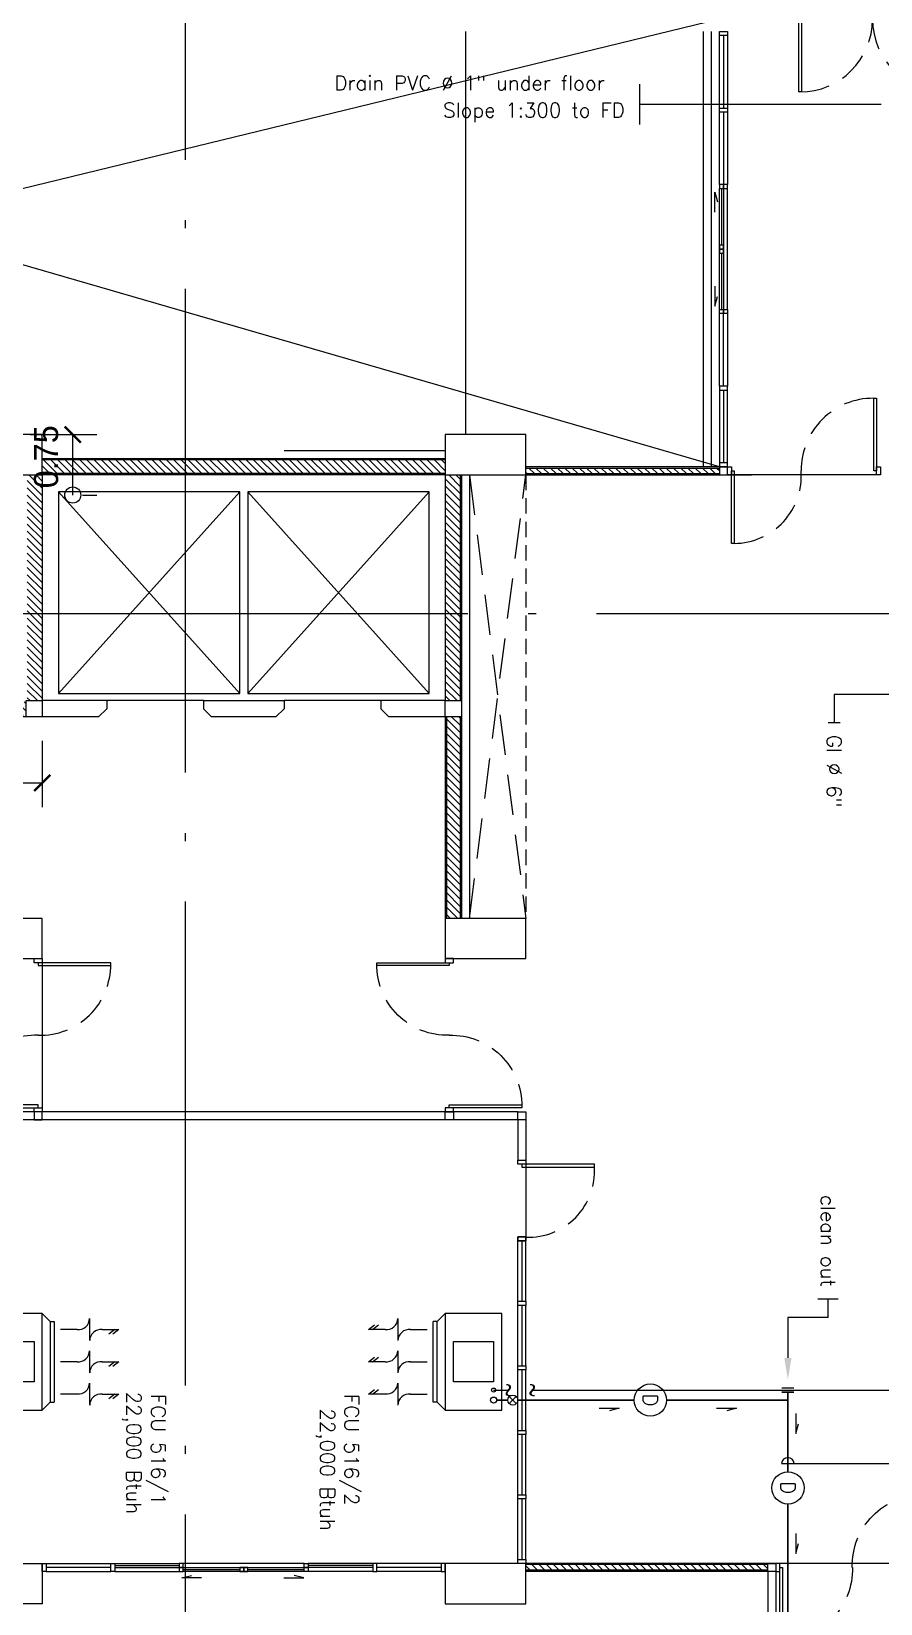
# Model space of a CAD drawing. Header units: millimetres. Extents: x -398 to 816, y -1 to 208.
# Drawn here: x 525.54 to 536.08, y 160.34 to 179.83 of the extents above; entities that cross this region are included whole.
import ezdxf
from ezdxf.enums import TextEntityAlignment as Align

# ---------------------------------------------------------------- set-up
doc = ezdxf.new("R2010")
doc.units = ezdxf.units.MM
for name, pattern in [('ACAD_ISO04W100', [30, 24, -3, 0, -3]), ('DASHED', [0.75, 0.5, -0.25]), ('HIDDEN', [9.525, 6.35, -3.175])]:
    doc.linetypes.add(name, pattern=pattern)
for name, color, linetype in [('AA_Column', 5, 'Continuous'), ('AA_Dim', 6, 'Continuous'), ('AA_Dim2', 6, 'Continuous'), ('AA_Door', 3, 'Continuous'), ('AA_Floor', 31, 'Continuous'), ('AA_Hatch', 8, 'Continuous'), ('AA_Wall', 1, 'Continuous'), ('AA_Window', 4, 'Continuous'), ('AC DRAIN', 240, 'Continuous'), ('AC EXF', 171, 'Continuous'), ('AC FCU', 221, 'Continuous'), ('AC LINE', 171, 'Continuous')]:
    doc.layers.add(name, color=color, linetype=linetype)
doc.styles.add('Romand', font='romand.shx')
doc.styles.add('Romans', font='romans.shx')
doc.styles.get("Standard").update_dxf_attribs({"font": 'vit-s.shx'})
doc.dimstyles.new('overall', dxfattribs={"dimtxt": 0.25, "dimasz": 0.15, "dimexe": 0.3, "dimexo": 0.3, "dimgap": 0.18, "dimtad": 1, "dimzin": 0, "dimdsep": 46, "dimtxsty": 'Standard', "dimblk": 'ORIGIN', "dimcen": 0.015, "dimclrd": 256, "dimclre": 256, "dimclrt": 2, "dimadec": 0, "dimazin": 0, "dimtfac": 1, "dimtofl": 0, "dimtmove": 0, "dimatfit": 3, "dimldrblk": 'OPEN90', "dimfxl": 0, "dimtolj": 1, "dimtzin": 0, "dimarcsym": 0})
pattern_1 = [(315, (23.87015, 1262.65468), (0.0449012806, 0.0449012806), [])]

# ---------------------------------------------------------------- blocks, each defined once
blk = doc.blocks.new('door_180s')
at = {"layer": 'AA_Door', "color": 9}
for points in [[(-0.1, 1.9), (0, 1.9), (0, 1.85), (-0.1, 1.85)], [(-0.05, 1.815), (0.85, 1.815), (0.85, 1.85), (-0.05, 1.85)], [(-0.05, 0.085), (-0.95, 0.085), (-0.95, 0.05), (-0.05, 0.05)], [(-0.1, 0.05), (0, 0.05), (0, 0), (-0.1, 0)]]:
    blk.add_lwpolyline(points, close=True, dxfattribs=at)
at = {"layer": 'AA_Door', "color": 9, "linetype": 'DASHED', "ltscale": 0.75}
for centre, start, end in [((-0.027, 1.826), 268.4655, 0.5022), ((-0.073, 0.074), 88.4655, 180.5022)]:
    blk.add_arc(centre, 0.877, start, end, dxfattribs=at)
blk = doc.blocks.new('c')
at = {"layer": 'AA_Column', "color": 9}
blk.add_lwpolyline([(0.25, -0.5), (0.25, -0.5), (0.25, 0.5), (-0.25, 0.5), (-0.25, -0.5), (-0.25, -0.5), (-0.25, -0.5), (0.25, -0.5)], close=True, dxfattribs=at)
blk = doc.blocks.new('_Origin')
at = {"layer": 'AA_Dim2', "color": 0, "lineweight": -2}
blk.add_line((0, 0), (-1, 0), dxfattribs=at)
blk.add_circle((0, 0), 0.5, dxfattribs=at)
blk = doc.blocks.new('_ArchTick')
at = {"color": 0, "linetype": 'ByBlock', "const_width": 0.15}
blk.add_lwpolyline([(-0.5, -0.5), (0.5, 0.5)], dxfattribs=at)
blk = doc.blocks.new('*D99')
at = {"layer": 'AA_Dim', "lineweight": -2}
for p, q in [((519.176, 171.035), (519.176, 170.215)), ((525.676, 171.035), (525.676, 170.215)), ((519.376, 170.515), (525.676, 170.515))]:
    blk.add_line(p, q, dxfattribs=at)
at = {"layer": 'Defpoints', "color": 0}
for p in [(519.176, 171.335), (525.676, 171.335), (525.676, 170.515)]:
    blk.add_point(p, dxfattribs=at)
at = {"layer": 'AA_Dim', "lineweight": -2, "xscale": 0.2, "yscale": 0.2, "zscale": 0.2, "rotation": 180}
blk.add_blockref('_Origin', (519.176, 170.515), dxfattribs=at)
at = {"layer": 'AA_Dim', "lineweight": -2, "xscale": 0.2, "yscale": 0.2, "zscale": 0.2}
blk.add_blockref('_ArchTick', (525.676, 170.515), dxfattribs=at)
at = {"layer": 'AA_Dim', "color": 2, "insert": (522.526, 170.845), "char_height": 0.3, "attachment_point": 5}
blk.add_mtext('\\A1;6.50', dxfattribs=at)
blk = doc.blocks.new('_Open90')
at = {"layer": 'AA_Dim2', "color": 0, "lineweight": -2}
for p, q in [((0, 0), (-1, 0)), ((-0.5, 0.5), (0, 0)), ((0, 0), (-0.5, -0.5))]:
    blk.add_line(p, q, dxfattribs=at)
blk = doc.blocks.new('*D96')
at = {"layer": 'AA_Dim', "lineweight": -2}
for p, q in [((525.526, 174.835), (526.355, 174.835)), ((526.055, 174.285), (526.055, 174.835)), ((526.176, 174.085), (526.355, 174.085))]:
    blk.add_line(p, q, dxfattribs=at)
at = {"layer": 'Defpoints', "color": 0}
for p in [(525.226, 174.835), (526.055, 174.835), (525.876, 174.085)]:
    blk.add_point(p, dxfattribs=at)
at = {"layer": 'AA_Dim', "lineweight": -2, "xscale": 0.2, "yscale": 0.2, "zscale": 0.2}
for name, p, rotation in [('_ArchTick', (526.055, 174.835), 90), ('_Origin', (526.055, 174.085), 270)]:
    blk.add_blockref(name, p, dxfattribs=dict(at, rotation=rotation))
at = {"layer": 'AA_Dim', "color": 2, "insert": (525.725, 174.56), "char_height": 0.3, "attachment_point": 5, "rotation": 90}
blk.add_mtext('\\A1;0.75', dxfattribs=at)
blk = doc.blocks.new('AC')
at = {"layer": 'AC FCU', "color": 8}
for p, q in [((-0.4, 1.651), (-0.342, 1.578)), ((-0.4, 1.444), (-0.4, 1.651)), ((-0.4, 1.601), (-0.342, 1.528)), ((0, 1.444), (0, 1.651)), ((0, 1.651), (0.058, 1.578)), ((0, 1.601), (0.058, 1.528)), ((0.4, 1.651), (0.458, 1.578)), ((0.4, 1.444), (0.4, 1.651)), ((0.4, 1.601), (0.458, 1.528)), ((-0.264, 1.289), (-0.536, 1.289)), ((0.136, 1.289), (-0.136, 1.289)), ((0.536, 1.289), (0.264, 1.289)), ((-0.4, 1.134), (-0.4, 0.926)), ((0, 1.134), (0, 0.926)), ((0.4, 1.134), (0.4, 0.926))]:
    blk.add_line(p, q, dxfattribs=at)
at = {"layer": 'AC FCU'}
for p, q in [((-0.5, 0.8), (-0.6, 0.7)), ((-0.5, 0.8), (-0.5, 0.85)), ((-0.5, 0.85), (0.5, 0.85)), ((-0.5, 0.8), (0.5, 0.8)), ((0.5, 0.8), (0.5, 0.85)), ((0.5, 0.8), (0.6, 0.7))]:
    blk.add_line(p, q, dxfattribs=at)
blk.add_lwpolyline([(-0.6, 0), (0.6, 0), (0.6, 0.7), (-0.6, 0.7)], close=True, dxfattribs=at)
at = {"layer": 'AC FCU', "color": 8}
blk.add_lwpolyline([(-0.25, 0.1), (-0.25, 0.6), (0.25, 0.6), (0.25, 0.1)], close=True, dxfattribs=at)
at = {"layer": 'AC FCU'}
blk.add_circle((-0.35, 0.1), 0.025, dxfattribs=at)
at = {"layer": 'AC FCU', "color": 8}
for centre, start, end in [((-0.26, 1.429), 173.9498, 268.5513), ((0.14, 1.429), 173.9498, 268.5513), ((0.54, 1.429), 173.9498, 268.5513), ((-0.54, 1.148), 353.9498, 88.5513), ((-0.14, 1.148), 353.9498, 88.5513), ((0.26, 1.148), 353.9498, 88.5513)]:
    blk.add_arc(centre, 0.14, start, end, dxfattribs=at)
blk = doc.blocks.new('DOWN')
at = {"layer": 'AC DRAIN'}
for p, q in [((-0.044, -0.044), (0.044, 0.044)), ((0.044, -0.044), (-0.044, 0.044))]:
    blk.add_line(p, q, dxfattribs=at)
blk.add_circle((0, 0), 0.0625, dxfattribs=at)
blk = doc.blocks.new('POINT_Drain')
at = {"layer": 'Defpoints'}
blk.add_circle((0, 0), 0.2, dxfattribs=at)
at = {"layer": 'AC DRAIN', "insert": (0, 0), "char_height": 0.18, "width": 0.25231, "attachment_point": 5, "style": 'Romans'}
blk.add_mtext('D', dxfattribs=at)

msp = doc.modelspace()

# ---------------------------------------------------------------- hatches: boundary and pattern name
at = {"layer": 'AA_Hatch'}
h = msp.add_hatch(dxfattribs=at)
h.set_pattern_fill('ANSI31', color=9, scale=0.02, angle=270, style=0)
h.set_pattern_definition([(315, (23.87015, 884.414), (0.0449012806, 0.0449012806), [])])
h.paths.add_polyline_path([(530.676, 174.35), (530.676, 174.52), (527.45, 174.52), (527.45, 174.35)])
h.paths.add_polyline_path([(527.45, 174.35), (527.45, 174.52), (525.676, 174.52), (525.676, 174.35)])
h = msp.add_hatch(dxfattribs=at)
h.set_pattern_fill('ANSI31', color=256, scale=0.02, angle=270, style=0)
h.set_pattern_definition(pattern_1)
h.paths.add_polyline_path([(525.676, 172.613), (525.676, 174.335), (525.491, 174.335), (525.491, 172.613)])
h.paths.add_polyline_path([(525.676, 171.535), (525.676, 172.613), (525.491, 172.613), (525.491, 171.535)])
h.paths.add_polyline_path([(525.476, 171.35), (525.476, 171.52), (525.176, 171.52), (525.176, 171.35)])
h.paths.add_polyline_path([(525.176, 171.35), (525.176, 171.52), (520.676, 171.52), (520.676, 171.35)])
h = msp.add_hatch(dxfattribs=at)
h.set_pattern_fill('ANSI31', color=256, scale=0.02, angle=270, style=0)
h.set_pattern_definition(pattern_1)
h.paths.add_polyline_path([(530.861, 171.535), (530.861, 174.335), (530.676, 174.335), (530.676, 171.535)])
h.paths.add_polyline_path([(530.861, 168.835), (530.861, 171.335), (530.691, 171.335), (530.691, 168.835)])
h = msp.add_hatch(dxfattribs=at)
h.set_pattern_fill('ANSI31', color=9, scale=0.02, angle=270, style=0)
h.set_pattern_definition(pattern_1)
h.paths.add_polyline_path([(534.076, 174.35), (534.076, 174.42), (531.676, 174.42), (531.676, 174.35)])
h = msp.add_hatch(dxfattribs=at)
h.set_pattern_fill('ANSI31', color=256, scale=0.02, angle=270, style=0)
h.set_pattern_definition(pattern_1)
h.paths.add_polyline_path([(534.676, 160.75), (534.676, 160.82), (531.676, 160.82), (531.676, 160.75)])

# ---------------------------------------------------------------- linework, layer by layer
at = {"layer": 'AA_Column', "color": 9}
for points in [[(524.676, 174.835), (524.676, 174.335), (525.676, 174.335), (525.676, 174.835)], [(530.676, 174.835), (530.676, 174.335), (531.676, 174.335), (531.676, 174.835)]]:
    msp.add_lwpolyline(points, close=True, dxfattribs=at)
at = {"layer": 'AA_Column'}
for points in [[(524.676, 168.835), (524.676, 168.335), (525.676, 168.335), (525.676, 168.835)], [(530.676, 168.835), (530.676, 168.335), (531.676, 168.335), (531.676, 168.835)]]:
    msp.add_lwpolyline(points, close=True, dxfattribs=at)
at = {"layer": 'AA_Door', "color": 9}
for points in [[(535.096, 179.985), (535.096, 179.085), (535.061, 179.085), (535.061, 179.985)], [(535.991, 174.385), (535.991, 175.285), (536.026, 175.285), (536.026, 174.385)], [(534.176, 174.335), (534.176, 174.435), (534.226, 174.435), (534.226, 174.335)], [(534.261, 174.385), (534.261, 173.485), (534.226, 173.485), (534.226, 174.385)], [(536.076, 174.435), (536.076, 174.335), (536.026, 174.335), (536.026, 174.435)]]:
    msp.add_lwpolyline(points, close=True, dxfattribs=at)
at = {"layer": 'AA_Door', "color": 2}
for points in [[(531.576, 165.835), (531.676, 165.835), (531.676, 165.8), (531.676, 165.785), (531.676, 165.785), (531.576, 165.785), (531.576, 165.835)], [(531.576, 164.835), (531.676, 164.835), (531.676, 164.87), (531.676, 164.885), (531.676, 164.885), (531.576, 164.885), (531.576, 164.835)]]:
    msp.add_lwpolyline(points, dxfattribs=at)
at = {"layer": 'AA_Door'}
msp.add_lwpolyline([(531.626, 165.75), (532.526, 165.75), (532.526, 165.785), (531.626, 165.785)], close=True, dxfattribs=at)
at = {"layer": 'AA_Door', "color": 9, "linetype": 'DASHED', "ltscale": 0.75}
for centre, radius, start, end in [((535.074, 179.986), 0.902, 270.1085, 359.8915), ((536.878, 179.986), 0.902, 180.1085, 269.8915), ((535.984, 174.392), 0.893, 89.5515, 180.4485), ((534.256, 174.322), 0.837, 270.329, 4.3051)]:
    msp.add_arc(centre, radius, start, end, dxfattribs=at)
at = {"layer": 'AA_Door', "color": 8, "linetype": 'DASHED', "ltscale": 0.75}
msp.add_arc((531.707, 165.701), 0.821, 267.8411, 3.387, dxfattribs=at)
at = {"layer": 'AA_Floor', "color": 9}
for p, q in [((534.076, 174.435), (514.926, 179.985)), ((534.076, 179.985), (514.926, 175.335)), ((530.926, 179.835), (530.926, 174.835)), ((536.076, 174.335), (534.176, 174.335))]:
    msp.add_line(p, q, dxfattribs=at)
at = {"layer": 'AA_Floor'}
for p, q in [((528.126, 171.625), (525.876, 174.125)), ((528.126, 174.125), (525.876, 171.625)), ((530.476, 171.625), (528.226, 174.125)), ((530.476, 174.125), (528.226, 171.625)), ((527.676, 171.535), (526.476, 171.535)), ((529.876, 171.535), (528.676, 171.535)), ((525.676, 168.335), (525.676, 166.435)), ((531.676, 165.785), (531.676, 164.885)), ((536.676, 160.835), (534.776, 160.835))]:
    msp.add_line(p, q, dxfattribs=at)
at = {"layer": 'AA_Wall', "color": 9}
for p, q in [((533.876, 179.835), (533.876, 174.435)), ((533.976, 179.835), (533.976, 174.435)), ((530.676, 174.535), (525.676, 174.535)), ((530.676, 174.52), (525.676, 174.52)), ((530.676, 174.635), (528.676, 174.635)), ((530.676, 174.635), (528.676, 174.635)), ((530.676, 174.35), (525.676, 174.35)), ((530.676, 174.335), (525.676, 174.335)), ((534.076, 174.435), (531.676, 174.435)), ((531.676, 174.42), (534.076, 174.42)), ((531.676, 174.35), (534.076, 174.35)), ((531.676, 174.335), (534.176, 174.335)), ((534.076, 174.435), (534.176, 174.435)), ((534.176, 174.335), (534.476, 174.335)), ((528.126, 174.125), (525.876, 174.125)), ((530.476, 174.125), (528.226, 174.125))]:
    msp.add_line(p, q, dxfattribs=at)
at = {"layer": 'AA_Wall'}
for p, q in [((525.676, 174.335), (525.676, 171.335)), ((530.676, 174.335), (530.676, 171.535)), ((530.876, 174.335), (530.876, 168.835)), ((526.476, 171.535), (525.676, 171.535)), ((526.476, 171.435), (526.376, 171.335)), ((526.476, 171.535), (526.476, 171.435)), ((527.676, 171.535), (527.676, 171.435)), ((527.676, 171.535), (528.676, 171.535)), ((527.676, 171.435), (527.776, 171.335)), ((528.676, 171.435), (528.576, 171.335)), ((528.676, 171.535), (528.676, 171.435)), ((529.876, 171.535), (529.876, 171.435)), ((530.676, 171.535), (529.876, 171.535)), ((529.876, 171.435), (529.976, 171.335)), ((526.376, 171.335), (520.641, 171.335)), ((528.576, 171.335), (527.776, 171.335)), ((530.676, 171.335), (529.976, 171.335)), ((530.676, 171.335), (530.676, 168.835)), ((531.576, 166.435), (524.776, 166.435)), ((531.576, 166.335), (524.776, 166.335)), ((531.576, 166.335), (531.576, 165.835)), ((531.676, 166.335), (531.676, 165.835)), ((534.776, 160.835), (531.676, 160.835)), ((534.776, 160.735), (531.676, 160.735)), ((534.676, 160.735), (534.676, 157.7)), ((534.776, 160.735), (534.776, 157.685))]:
    msp.add_line(p, q, dxfattribs=at)
at = {"layer": 'AA_Wall', "color": 8}
for p, q in [((530.861, 174.335), (530.861, 171.535)), ((530.976, 174.335), (530.976, 168.835)), ((530.691, 171.335), (530.691, 168.835)), ((530.861, 171.335), (530.861, 168.835)), ((534.676, 160.82), (531.676, 160.82)), ((534.676, 160.75), (531.676, 160.75))]:
    msp.add_line(p, q, dxfattribs=at)
at = {"layer": 'AA_Wall', "color": 8, "linetype": 'DASHED'}
for p, q in [((530.976, 174.335), (531.676, 168.835)), ((530.976, 168.835), (531.676, 174.335))]:
    msp.add_line(p, q, dxfattribs=at)
at = {"layer": 'AA_Wall', "linetype": 'HIDDEN', "ltscale": 0.03}
msp.add_line((531.676, 174.335), (531.676, 168.835), dxfattribs=at)
at = {"layer": 'AA_Wall', "color": 2}
for p, q in [((525.876, 174.125), (525.876, 171.625)), ((528.126, 171.625), (528.126, 174.125)), ((528.226, 174.125), (528.226, 171.625)), ((530.476, 171.625), (530.476, 174.125)), ((525.876, 171.625), (528.126, 171.625)), ((528.226, 171.625), (530.476, 171.625))]:
    msp.add_line(p, q, dxfattribs=at)
at = {"layer": 'AA_Wall', "color": 9}
for points in [[(534.176, 174.335), (534.176, 174.435), (534.076, 174.435), (534.076, 174.335), (534.176, 174.335)], [(534.176, 174.335), (534.176, 174.435), (534.076, 174.435), (534.076, 174.335)]]:
    msp.add_lwpolyline(points, dxfattribs=at)
at = {"layer": 'AA_Wall'}
for points in [[(525.676, 171.535), (525.676, 171.335), (525.476, 171.335), (525.476, 171.535)], [(530.876, 171.535), (530.876, 171.335), (530.676, 171.335), (530.676, 171.535)], [(525.576, 166.435), (525.576, 166.335), (525.676, 166.335), (525.676, 166.435)], [(530.776, 166.435), (530.776, 166.335), (530.676, 166.335), (530.676, 166.435)], [(531.676, 166.435), (531.676, 166.335), (531.576, 166.335), (531.576, 166.435)], [(534.776, 160.835), (534.776, 160.735), (534.676, 160.735), (534.676, 160.835)]]:
    msp.add_lwpolyline(points, close=True, dxfattribs=at)
at = {"layer": 'AA_Window', "color": 9}
for p, q in [((534.076, 178.885), (534.076, 179.785)), ((534.126, 179.785), (534.126, 178.885)), ((534.176, 179.785), (534.176, 178.885)), ((534.076, 177.935), (534.076, 178.835)), ((534.126, 178.835), (534.126, 177.935)), ((534.176, 178.835), (534.176, 177.935)), ((534.02, 177.594), (534.02, 177.842)), ((534.02, 177.842), (534.052, 177.721)), ((534.076, 176.385), (534.076, 177.885)), ((534.101, 177.885), (534.101, 177.185)), ((534.126, 177.885), (534.126, 177.16)), ((534.176, 176.385), (534.176, 177.885)), ((534.076, 177.135), (534.126, 177.135)), ((534.101, 177.085), (534.101, 176.385)), ((534.126, 177.16), (534.126, 176.385)), ((534.02, 176.676), (534.02, 176.428)), ((534.02, 176.428), (534.052, 176.548)), ((534.076, 175.435), (534.076, 176.335)), ((534.126, 175.435), (534.126, 176.335)), ((534.176, 176.335), (534.176, 175.435)), ((534.076, 175.385), (534.076, 174.485)), ((534.126, 175.385), (534.126, 174.485)), ((534.176, 174.485), (534.176, 175.385))]:
    msp.add_line(p, q, dxfattribs=at)
at = {"layer": 'AA_Window', "color": 8}
for p, q in [((531.576, 164.085), (531.576, 164.835)), ((531.676, 164.085), (531.676, 164.835)), ((531.576, 163.285), (531.576, 164.035)), ((531.676, 163.285), (531.676, 164.035)), ((531.576, 162.485), (531.576, 163.235)), ((531.676, 162.485), (531.676, 163.235)), ((531.576, 161.685), (531.576, 162.435)), ((531.676, 161.685), (531.676, 162.435)), ((531.576, 160.885), (531.576, 161.635)), ((531.676, 160.885), (531.676, 161.635)), ((525.726, 160.835), (526.526, 160.835)), ((525.726, 160.735), (526.526, 160.735)), ((526.576, 160.835), (527.376, 160.835)), ((526.576, 160.785), (527.376, 160.785)), ((526.576, 160.735), (527.376, 160.735)), ((527.406, 160.654), (527.527, 160.686)), ((528.926, 160.835), (527.426, 160.835)), ((527.426, 160.785), (528.151, 160.785)), ((528.926, 160.735), (527.426, 160.735)), ((528.151, 160.785), (528.926, 160.785)), ((528.176, 160.735), (528.176, 160.785)), ((528.92, 160.654), (528.8, 160.686)), ((529.776, 160.835), (528.976, 160.835)), ((529.776, 160.785), (528.976, 160.785)), ((529.776, 160.735), (528.976, 160.735)), ((530.626, 160.835), (529.826, 160.835)), ((530.626, 160.735), (529.826, 160.735)), ((527.654, 160.654), (527.406, 160.654)), ((528.672, 160.654), (528.92, 160.654))]:
    msp.add_line(p, q, dxfattribs=at)
at = {"layer": 'AA_Window'}
for p, q in [((531.626, 164.835), (531.626, 164.085)), ((531.626, 164.035), (531.626, 163.285)), ((531.626, 163.235), (531.626, 162.485)), ((531.626, 162.435), (531.626, 161.685)), ((531.626, 161.635), (531.626, 160.885)), ((526.526, 160.785), (525.726, 160.785)), ((526.576, 160.81), (527.376, 160.81)), ((527.426, 160.76), (528.126, 160.76)), ((528.226, 160.76), (528.926, 160.76)), ((529.776, 160.81), (528.976, 160.81)), ((530.626, 160.785), (529.826, 160.785))]:
    msp.add_line(p, q, dxfattribs=at)
at = {"layer": 'AA_Window', "color": 9}
for points in [[(534.176, 179.785), (534.076, 179.785), (534.076, 179.835), (534.176, 179.835)], [(534.176, 178.835), (534.076, 178.835), (534.076, 178.885), (534.176, 178.885)], [(534.126, 177.935), (534.076, 177.935), (534.076, 177.885), (534.126, 177.885)], [(534.176, 177.935), (534.126, 177.935), (534.126, 177.885), (534.176, 177.885)], [(534.126, 177.185), (534.076, 177.185), (534.076, 177.135), (534.126, 177.135)], [(534.126, 177.135), (534.076, 177.135), (534.076, 177.085), (534.126, 177.085)], [(534.126, 176.335), (534.076, 176.335), (534.076, 176.385), (534.126, 176.385)], [(534.176, 176.335), (534.126, 176.335), (534.126, 176.385), (534.176, 176.385)], [(534.176, 175.435), (534.076, 175.435), (534.076, 175.385), (534.176, 175.385)], [(534.176, 174.485), (534.076, 174.485), (534.076, 174.435), (534.176, 174.435)]]:
    msp.add_lwpolyline(points, close=True, dxfattribs=at)
at = {"layer": 'AA_Window', "color": 2}
for points in [[(531.576, 164.885), (531.676, 164.885), (531.676, 164.835), (531.576, 164.835)], [(531.576, 164.885), (531.676, 164.885), (531.676, 164.835), (531.576, 164.835)], [(531.576, 164.085), (531.676, 164.085), (531.676, 164.035), (531.576, 164.035)], [(531.576, 163.285), (531.676, 163.285), (531.676, 163.235), (531.576, 163.235)], [(531.576, 162.485), (531.676, 162.485), (531.676, 162.435), (531.576, 162.435)], [(531.576, 161.685), (531.676, 161.685), (531.676, 161.635), (531.576, 161.635)], [(531.576, 160.885), (531.676, 160.885), (531.676, 160.835), (531.576, 160.835)], [(525.726, 160.835), (525.726, 160.735), (525.676, 160.735), (525.676, 160.835)], [(526.576, 160.835), (526.576, 160.735), (526.526, 160.735), (526.526, 160.835)], [(527.376, 160.835), (527.376, 160.785), (527.426, 160.785), (527.426, 160.835)], [(528.976, 160.835), (528.976, 160.785), (528.926, 160.785), (528.926, 160.835)], [(529.776, 160.835), (529.776, 160.735), (529.826, 160.735), (529.826, 160.835)], [(530.626, 160.835), (530.626, 160.735), (530.676, 160.735), (530.676, 160.835)]]:
    msp.add_lwpolyline(points, close=True, dxfattribs=at)
at = {"layer": 'AA_Window'}
for points in [[(527.376, 160.785), (527.376, 160.735), (527.426, 160.735), (527.426, 160.785)], [(528.126, 160.785), (528.126, 160.735), (528.176, 160.735), (528.176, 160.785)], [(528.176, 160.785), (528.176, 160.735), (528.226, 160.735), (528.226, 160.785)], [(528.976, 160.785), (528.976, 160.735), (528.926, 160.735), (528.926, 160.785)]]:
    msp.add_lwpolyline(points, close=True, dxfattribs=at)
at = {"layer": 'AC DRAIN', "color": 2}
for p, q in [((533.084, 179.179), (533.084, 178.679)), ((536.084, 178.929), (533.084, 178.929)), ((535.548, 164.113), (535.298, 164.113)), ((535.426, 163.883), (535.426, 164.113)), ((535.426, 163.883), (534.926, 163.883)), ((534.926, 163.883), (534.926, 163.383)), ((534.848, 162.072), (536.386, 162.072))]:
    msp.add_line(p, q, dxfattribs=at)
at = {"layer": 'AC DRAIN', "color": 1}
for p, q in [((532.585, 162.76), (532.833, 162.76)), ((532.833, 162.76), (532.712, 162.727)), ((534.042, 162.76), (534.29, 162.76)), ((534.29, 162.76), (534.169, 162.727)), ((535.026, 162.693), (535.026, 162.445)), ((535.026, 162.445), (535.058, 162.566)), ((535.026, 161.207), (535.026, 160.959)), ((535.026, 160.959), (535.058, 161.08))]:
    msp.add_line(p, q, dxfattribs=at)
at = {"layer": 'AC DRAIN', "const_width": 0.02}
for points in [[(534.851, 163.01), (535.001, 163.01)], [(531.313, 162.86), (531.451, 162.86)], [(534.851, 162.96), (535.001, 162.96)], [(534.926, 162.86), (534.926, 162.96)]]:
    msp.add_lwpolyline(points, dxfattribs=at)
at = {"layer": 'AC DRAIN', "linetype": 'DASHED', "const_width": 0.02}
for points in [[(531.576, 162.86), (533.02, 162.86)], [(533.42, 162.86), (534.926, 162.86)], [(534.926, 162.86), (534.926, 161.971)], [(534.926, 161.571), (534.926, 159.617)]]:
    msp.add_lwpolyline(points, dxfattribs=at)
at = {"layer": 'AC DRAIN'}
msp.add_circle((531.276, 162.86), 0.0375, dxfattribs=at)
at = {"layer": 'AC DRAIN', "color": 2}
msp.add_arc((534.926, 162.069), 0.0782, 2.2809, 177.7191, dxfattribs=at)
msp.add_solid([(534.971, 163.383), (534.926, 163.113), (534.881, 163.383)], dxfattribs=at)
at = {"layer": 'AC EXF', "color": 2}
for p, q in [((541.501, 171.61), (535.501, 171.61)), ((535.501, 171.61), (535.501, 171.26)), ((535.576, 171.26), (535.426, 171.26))]:
    msp.add_line(p, q, dxfattribs=at)
at = {"layer": 'AC FCU', "color": 5, "linetype": 'ACAD_ISO04W100', "ltscale": 0.25}
for p, q in [((527.45, 199.443), (527.45, 132.362)), ((546.154, 172.613), (509.881, 172.613))]:
    msp.add_line(p, q, dxfattribs=at)
at = {"layer": 'AC LINE'}
for p, q in [((531.276, 162.985), (531.447, 162.985)), ((531.754, 162.985), (540.856, 162.985))]:
    msp.add_line(p, q, dxfattribs=at)

# ---------------------------------------------------------------- block references
at = {"layer": 'AA_Wall'}
for name, p, rotation in [('door_180s', (525.576, 168.335), 180), ('c', (531.176, 160.585), 270)]:
    msp.add_blockref(name, p, dxfattribs=dict(at, rotation=rotation))
at = {"layer": 'AA_Wall', "xscale": -1}
for name, p, rotation in [('door_180s', (530.776, 168.335), 180), ('door_180s', (534.776, 160.835), 270), ('c', (525.176, 160.585), 90)]:
    msp.add_blockref(name, p, dxfattribs=dict(at, rotation=rotation))
at = {"layer": 'AC DRAIN', "color": 2, "rotation": 270}
for p in [(533.22, 162.86), (534.928, 161.771)]:
    msp.add_blockref('POINT_Drain', p, dxfattribs=at)
at = {"layer": 'AC DRAIN', "rotation": 90}
msp.add_blockref('DOWN', (531.513, 162.86), dxfattribs=at)
at = {"layer": 'AC FCU'}
for p, rotation in [((524.976, 163.335), 270), ((531.376, 163.335), 90)]:
    msp.add_blockref('AC', p, dxfattribs=dict(at, rotation=rotation))

# ---------------------------------------------------------------- texts
at = {"layer": 'AC DRAIN', "color": 2, "style": 'Romans'}
for s, p in [('Drain PVC %%C 1" under floor  ', (532.902, 179.105)), ('Slope 1:300 to FD', (532.902, 178.769))]:
    msp.add_text(s, height=0.18, dxfattribs=at).set_placement(p, align=Align.RIGHT)
msp.add_text('clean out', height=0.18, rotation=270, dxfattribs=at).set_placement((535.423, 164.263), align=Align.MIDDLE_RIGHT)
at = {"layer": 'AC EXF', "color": 2, "style": 'Romans'}
msp.add_text('GI %%c 6"', height=0.18, rotation=270, dxfattribs=at).set_placement((535.501, 171.11), align=Align.MIDDLE_LEFT)
at = {"layer": 'AC FCU', "style": 'Romans'}
for s, p in [('22,000 Btuh', (526.723, 162.964)), ('FCU 516/1', (527.027, 162.935)), ('FCU 516/2', (529.424, 162.935))]:
    msp.add_text(s, height=0.18, rotation=270, dxfattribs=at).set_placement(p)
msp.add_text('22,000 Btuh', height=0.18, rotation=270, dxfattribs=at).set_placement((529.125, 161.237), align=Align.RIGHT)
at = {"layer": 'AC LINE', "style": 'Romand'}
for p in [(531.447, 162.981), (531.744, 162.981)]:
    msp.add_text('~', height=0.18, rotation=90, dxfattribs=at).set_placement(p, align=Align.MIDDLE)

# ---------------------------------------------------------------- dimensions: what is measured, and where the dimension line sits
at = {"layer": 'AA_Dim', "color": 9}
dim = msp.add_linear_dim(base=(526.055, 174.835), p1=(525.876, 174.085), p2=(525.226, 174.835), angle=90, dimstyle='overall', override={"dimtxt": 0.3, "dimasz": 0.2, "dimblk1": 'Origin', "dimblk2": 'ArchTick', "dimsah": 1}, dxfattribs=at)
dim.commit()
dim.dimension.update_dxf_attribs({"geometry": '*D96', "text_midpoint": (526.055, 174.56), "dimtype": 160})
at = {"layer": 'AA_Dim'}
dim = msp.add_linear_dim(base=(525.676, 170.515), p1=(519.176, 171.335), p2=(525.676, 171.335), dimstyle='overall', override={"dimtxt": 0.3, "dimasz": 0.2, "dimblk1": 'Origin', "dimblk2": 'ArchTick', "dimsah": 1}, dxfattribs=at)
dim.commit()
dim.dimension.update_dxf_attribs({"geometry": '*D99', "text_midpoint": (522.526, 170.845)})

doc.saveas('drawing.dxf')
